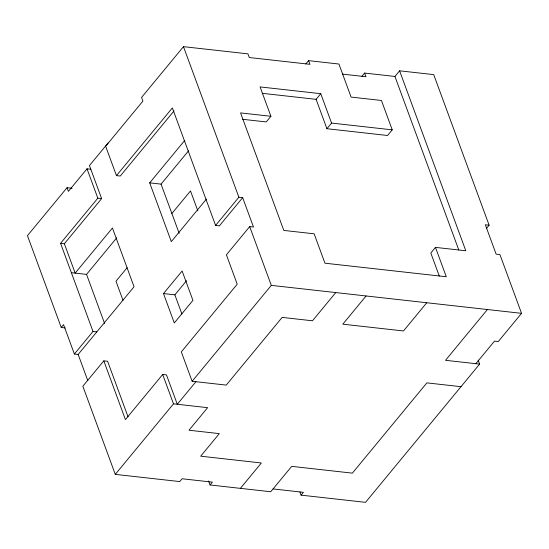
<?xml version="1.0" encoding="UTF-8"?>
<svg xmlns="http://www.w3.org/2000/svg" width="549" height="549" viewBox="0 0 549 549"><rect width="100%" height="100%" fill="white"/><g stroke="black" fill="none" stroke-linecap="round" stroke-linejoin="round"><path stroke-width="0.82" d="M72.036 188.259L67.04 187.703L27.45 235.658L61.234 327.472L65.393 327.938M326.909 128.713L331.569 123.072L320.76 93.694L316.1 99.335L326.909 128.713L387.573 135.493L392.233 129.852L381.425 100.474L351.092 97.084L338.932 64.034L308.6 60.644L309.952 64.315L249.287 57.535L247.935 53.857L183.476 46.658L141.56 97.434L142.912 101.105L105.648 146.24L116.457 175.618L120.252 176.044L173.971 110.973M108.091 142.994L89.46 165.558L101.62 198.614L64.363 243.749L60.568 243.324L93.001 331.466L74.369 354.03L63.56 324.651L61.234 327.472M90.811 169.229L87.017 168.811L68.392 191.375L67.04 187.703M60.568 243.324L97.832 198.189L101.62 198.614M116.457 175.618L172.352 107.92L215.592 225.44L219.38 225.865L242.672 197.654L253.48 227.032L249.685 226.613L226.401 254.818L237.209 284.204L181.321 351.902L192.129 381.281L226.25 385.096L282.145 317.397L312.477 320.788L335.762 292.576M206.41 199.102L171.309 241.622L149.692 182.858L184.793 140.338M71.377 272.702L86.543 274.397L116.786 237.765M149.692 182.858L161.063 184.128L188.609 150.769M127.162 267.672L115.983 281.212L122.997 300.269M171.878 213.506L190.503 190.942L197.812 210.795M305.889 63.924L308.6 60.644M320.76 93.694L260.096 86.914L270.904 116.292L266.244 121.933L242.651 119.298M74.369 354.03L78.164 354.455L134.052 286.756L112.428 227.993L75.172 273.127L64.363 243.749M128.034 416.808L107.604 361.269L103.809 360.844L82.851 386.235L115.283 474.377L179.736 481.576L182.069 478.755L212.401 482.146L210.068 484.966L208.606 480.999M215.592 225.44L238.877 197.228L242.672 197.654M163.492 293.564L182.124 271L192.932 300.378L174.301 322.949L163.492 293.564L174.863 294.84L186.578 280.656M361.942 76.284L364.605 73.065L394.937 76.455L399.597 70.814L433.717 74.623L489.118 225.2L486.414 228.48M195.918 381.706L177.293 404.277L166.477 374.892L162.689 374.473L125.426 419.608L103.809 360.844M115.283 474.377L173.498 403.851L207.625 407.667L188.993 430.231L219.326 433.621L200.694 456.192L261.358 462.972L240.4 488.356M192.129 381.281L271.309 285.37L521.55 313.342L499.933 254.578L496.138 254.16L485.33 224.774L489.118 225.2M366.094 295.966L342.809 324.178L403.474 330.958L426.758 302.746M399.597 70.814L465.806 250.769L435.474 247.379L430.814 253.02L439.289 276.044M299.898 491.966L301.065 495.143L303.398 492.316L273.066 488.926M487.423 309.526L445.507 360.302L479.634 364.117L478.172 360.151M475.839 363.692L494.471 341.128L498.266 341.553L521.55 313.342M479.634 364.117L365.524 502.342L301.065 495.143M342.363 74.101L365.957 76.736L364.605 73.065M262.175 93.309L316.1 99.335M270.904 116.292L240.572 112.902L283.812 230.422L314.145 233.812L324.953 263.197L446.282 276.758L435.474 247.379M331.569 123.072L392.233 129.852M93.001 331.466L96.789 331.891M461.002 386.688L426.882 382.873L352.362 473.142L291.691 466.362L270.732 491.746L210.068 484.966M394.937 76.455L458.786 249.98M183.476 46.658L238.877 197.228M249.685 226.613L271.309 285.37M161.063 184.128L179.18 233.359M174.863 294.84L181.877 313.898M87.017 168.811L97.832 198.189M162.689 374.473L173.498 403.851M86.543 274.397L104.612 323.498M78.164 354.455L87.806 380.663"/></g></svg>
